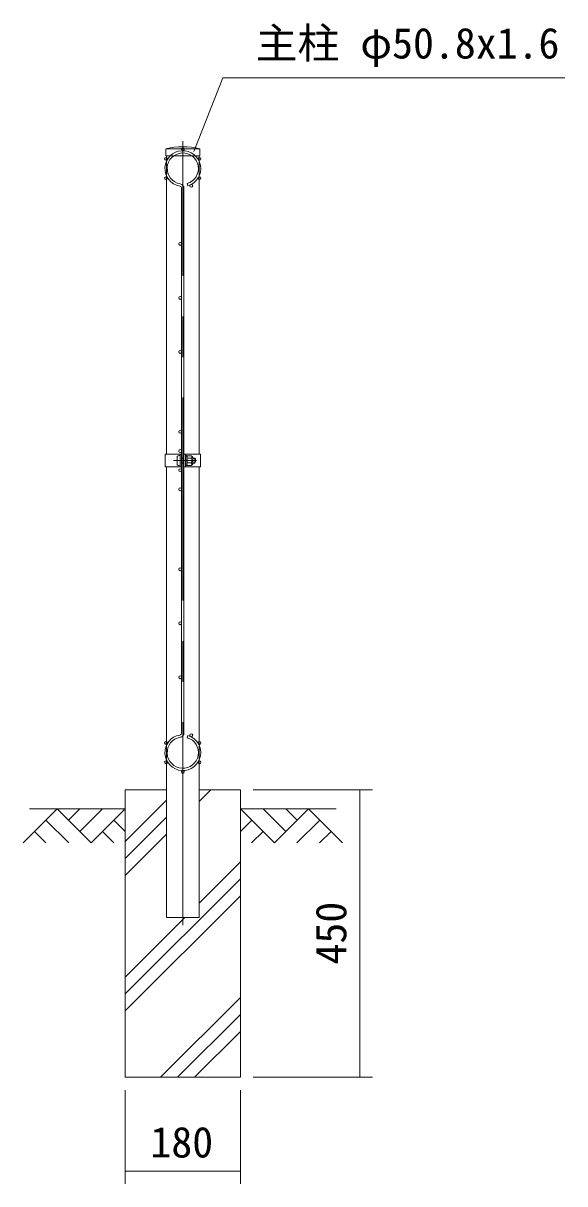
# Model space of a CAD drawing. Units: millimetres at full size. Extents: x -4200 to 4200, y -2970 to 2970.
# Drawn here: x -173 to 674, y -523 to 1293 of the extents above; entities that cross this region are included whole.
import ezdxf
from ezdxf.enums import TextEntityAlignment as Align

# ---------------------------------------------------------------- set-up
doc = ezdxf.new("R2010")
doc.units = ezdxf.units.MM
doc.header["$LTSCALE"] = 10
doc.linetypes.add('USER1', pattern=[50.8, 31.75, -6.35, 6.35, -6.35])
for name, color, linetype, lineweight in [('0-1_D-STR4', 7, 'Continuous', 18), ('0-2_D-STR-DIM', 7, 'Continuous', 13), ('0-4_D-STR2', 7, 'Continuous', 13), ('0-7_D-STR1', 1, 'Continuous', 18), ('0-8_D-DCR-HCH', 7, 'Continuous', 13), ('0-9_D-BMK', 2, 'USER1', 13), ('0-A_D-STR3', 3, 'Continuous', 13), ('0-B_D-BGD', 7, 'Continuous', 18), ('0-C_D-STR-TXT', 7, 'Continuous', 13)]:
    doc.layers.add(name, color=color, linetype=linetype, lineweight=lineweight)
doc.styles.add('ＭＳ ゴシック', font='')
doc.styles.get('ＭＳ ゴシック').set_extended_font_data('MS Gothic')

msp = doc.modelspace()

# ---------------------------------------------------------------- linework, layer by layer
at = {"layer": '0-1_D-STR4'}
for p, q in [((-13.47, 93.98), (-13.47, -356.02)), ((51.13, 93.98), (-13.47, 93.98)), ((166.53, 93.98), (101.93, 93.98)), ((166.53, 93.98), (166.53, -356.02)), ((166.53, -356.02), (-13.47, -356.02))]:
    msp.add_line(p, q, dxfattribs=at)
at = {"layer": '0-2_D-STR-DIM'}
for p, q in [((186.53, 93.98), (373.51, 93.98)), ((353.51, -356.02), (353.51, 93.98)), ((186.53, -356.02), (373.51, -356.02)), ((-13.47, -376.02), (-13.47, -522.66)), ((166.53, -376.02), (166.53, -522.66)), ((-13.47, -502.66), (166.53, -502.66))]:
    msp.add_line(p, q, dxfattribs=at)
at = {"layer": '0-4_D-STR2'}
for p, q in [((83.5, 1042.6), (84.53, 1039.15)), ((74.73, 183.11), (74.73, 1034.84)), ((78.33, 183.11), (78.33, 1034.84)), ((83.5, 175.36), (84.53, 178.81))]:
    msp.add_line(p, q, dxfattribs=at)
for centre in [(76.53, 1096.23), (50.33, 1081.1), (102.73, 1081.1), (50.33, 1050.85), (89.84, 1038.82), (102.73, 1050.85), (72.48, 947.98), (72.48, 863.48), (72.48, 778.98), (72.48, 653.98), (72.48, 623.98), (72.48, 593.98), (72.48, 563.98), (72.48, 438.98), (72.48, 354.48), (72.48, 269.98), (50.33, 167.1), (89.84, 179.14), (102.73, 167.1), (50.33, 136.85), (102.73, 136.85), (76.53, 121.73)]:
    msp.add_circle(centre, 2.25, dxfattribs=at)
for centre, radius, start, end in [((76.53, 1065.98), 28, 286.60421, 260.16066), ((76.53, 1065.98), 24.4, 286.60421, 260.16066), ((71.13, 1034.84), 3.6, 0, 80.16066), ((71.13, 1034.84), 7.2, 0, 80.16066), ((71.13, 183.11), 3.6, 279.83934, 0), ((71.13, 183.11), 7.2, 279.83934, 0), ((76.53, 151.98), 28, 99.83934, 73.39579), ((76.53, 151.98), 24.4, 99.83934, 73.39579)]:
    msp.add_arc(centre, radius, start, end, dxfattribs=at)
at = {"layer": '0-7_D-STR1'}
for p, q in [((103.13, 1096.98), (49.93, 1096.98)), ((49.93, 1096.98), (49.93, 1085.98)), ((103.13, 1085.98), (103.13, 1096.98)), ((103.13, 1085.98), (49.93, 1085.98)), ((51.13, 1085.98), (51.13, 618.98)), ((101.93, 618.98), (101.93, 1085.98)), ((51.13, 598.98), (51.13, -106.02)), ((101.93, -106.02), (101.93, 598.98)), ((51.13, -106.02), (101.93, -106.02))]:
    msp.add_line(p, q, dxfattribs=at)
msp.add_arc((76.53, 980.55), 119.43, 77.13052, 102.86948, dxfattribs=at)
at = {"layer": '0-8_D-DCR-HCH'}
for p, q in [((101.93, 75.39), (120.51, 93.98)), ((-13.47, 13.03), (51.13, 77.63)), ((-119.9, 63.98), (-173.11, 10.77)), ((-119.9, 63.98), (-66.68, 10.77)), ((-102.16, 46.24), (-84.42, 63.98)), ((-84.42, 28.5), (-48.95, 63.98)), ((-66.68, 10.77), (-13.47, 63.98)), ((219.74, 10.77), (166.53, 63.98)), ((237.48, 28.5), (202, 63.98)), ((272.95, 63.98), (219.74, 10.77)), ((255.31, 46.15), (237.48, 63.98)), ((272.95, 63.98), (326.16, 10.77)), ((-137.63, 46.24), (-102, 10.77)), ((-31.21, 46.24), (-13.47, 28.59)), ((-13.47, -13.49), (51.13, 51.11)), ((184.27, 46.24), (166.53, 28.59)), ((290.69, 46.24), (255.05, 10.77)), ((-155.37, 28.5), (-137.55, 10.77)), ((-48.95, 28.5), (-31.13, 10.77)), ((-13.47, -40.01), (51.13, 24.59)), ((202, 28.5), (184.18, 10.77)), ((308.43, 28.5), (290.61, 10.77)), ((101.93, -83.7), (166.53, -19.1)), ((-13.47, -225.62), (166.53, -45.62)), ((-13.47, -252.14), (166.53, -72.14)), ((-13.47, -199.1), (79.61, -106.02)), ((41.74, -356.02), (166.53, -231.24)), ((68.26, -356.02), (166.53, -257.75)), ((94.78, -356.02), (166.53, -284.27))]:
    msp.add_line(p, q, dxfattribs=at)
at = {"layer": '0-9_D-BMK'}
for p, q in [((76.53, -118.02), (76.53, 1108.98)), ((62.11, 608.98), (97.85, 608.98))]:
    msp.add_line(p, q, dxfattribs=at)
at = {"layer": '0-A_D-STR3'}
for p, q in [((48.83, 618.98), (74.73, 618.98)), ((48.83, 618.98), (48.83, 598.98)), ((72.43, 598.98), (72.43, 618.98)), ((74.73, 598.98), (74.73, 618.98)), ((78.33, 598.98), (78.33, 618.98)), ((78.33, 618.98), (104.23, 618.98)), ((80.63, 598.98), (80.63, 618.98)), ((104.23, 618.98), (104.23, 598.98)), ((67.63, 615.48), (67.63, 602.48)), ((72.43, 616.98), (72.43, 600.98)), ((74.73, 612.98), (78.33, 612.98)), ((74.73, 612.3), (78.33, 612.3)), ((74.73, 605.66), (78.33, 605.66)), ((74.73, 604.98), (78.33, 604.98)), ((80.63, 613.48), (81.02, 616.64)), ((80.63, 613.48), (80.63, 604.48)), ((80.63, 604.48), (81.02, 601.32)), ((82.78, 616.73), (81.12, 616.73)), ((82.76, 601.23), (81.12, 601.23)), ((82.83, 608.98), (82.83, 616.7)), ((89.62, 612.73), (82.83, 612.73)), ((82.83, 608.98), (82.83, 601.25)), ((89.62, 605.23), (82.83, 605.23)), ((82.93, 616.49), (82.88, 616.66)), ((89.62, 616.49), (82.93, 616.49)), ((89.62, 601.47), (82.93, 601.47)), ((92.13, 613.98), (92.13, 603.98)), ((92.13, 612.98), (95.43, 612.98)), ((92.13, 612.3), (95.75, 612.3)), ((92.13, 605.66), (95.75, 605.66)), ((92.13, 604.98), (95.43, 604.98)), ((95.43, 612.98), (95.43, 604.98)), ((48.83, 598.98), (74.73, 598.98)), ((78.33, 598.98), (104.23, 598.98))]:
    msp.add_line(p, q, dxfattribs=at)
for centre, radius, start, end in [((81.12, 616.63), 0.1, 90, 173), ((81.12, 601.33), 0.1, 187, 270), ((82.76, 601.33), 0.1, 270, 337.2244), ((82.78, 616.63), 0.1, 15, 90), ((77.95, 614.61), 5.32, 339.37322, 22.7756), ((77.95, 603.35), 5.32, 337.2244, 20.62678), ((62.07, 608.98), 21.19, 0, 10.20031), ((62.07, 608.98), 21.19, 349.79969, 0), ((83.86, 608.98), 6.87, 0, 33.09348), ((83.86, 608.98), 6.87, 326.90652, 0), ((88.61, 614.61), 2.13, 298.45309, 61.54691), ((85.35, 609.72), 8, 32.13463, 57.68315), ((88.61, 603.35), 2.13, 298.45309, 61.54691), ((85.35, 608.23), 8, 302.31685, 327.86537), ((87.93, 608.98), 8.5, 331.92751, 28.07249)]:
    msp.add_arc(centre, radius, start, end, dxfattribs=at)
for centre, start_param, end_param in [((72.43, 615.48), 1.5707963, 3.1415927), ((72.43, 602.48), 3.1415927, 4.712389)]:
    msp.add_ellipse(centre, major_axis=(4.8, 0), ratio=0.3125, start_param=start_param, end_param=end_param, dxfattribs=at)
at = {"layer": '0-B_D-BGD'}
for p, q in [((-163.47, 63.98), (-13.47, 63.98)), ((316.53, 63.98), (166.53, 63.98))]:
    msp.add_line(p, q, dxfattribs=at)
at = {"layer": '0-C_D-STR-TXT'}
msp.add_lwpolyline([(674.05, 1207.71), (139.37, 1207.71), (93.88, 1092.76)], dxfattribs=at)

# ---------------------------------------------------------------- texts
at = {"layer": '0-2_D-STR-DIM', "style": 'ＭＳ ゴシック'}
msp.add_text('450', height=48.09, rotation=90, dxfattribs=at).set_placement((346.76, -179.52), align=Align.BOTTOM_LEFT)
msp.add_text('180', height=48.09, dxfattribs=at).set_placement((25.87, -495.91), align=Align.BOTTOM_LEFT)
at = {"layer": '0-C_D-STR-TXT', "style": 'ＭＳ ゴシック'}
msp.add_text('主柱 φ50.8x1.6', height=48.09, dxfattribs=at).set_placement((190.29, 1223.72), align=Align.BOTTOM_LEFT)

doc.saveas('drawing.dxf')
